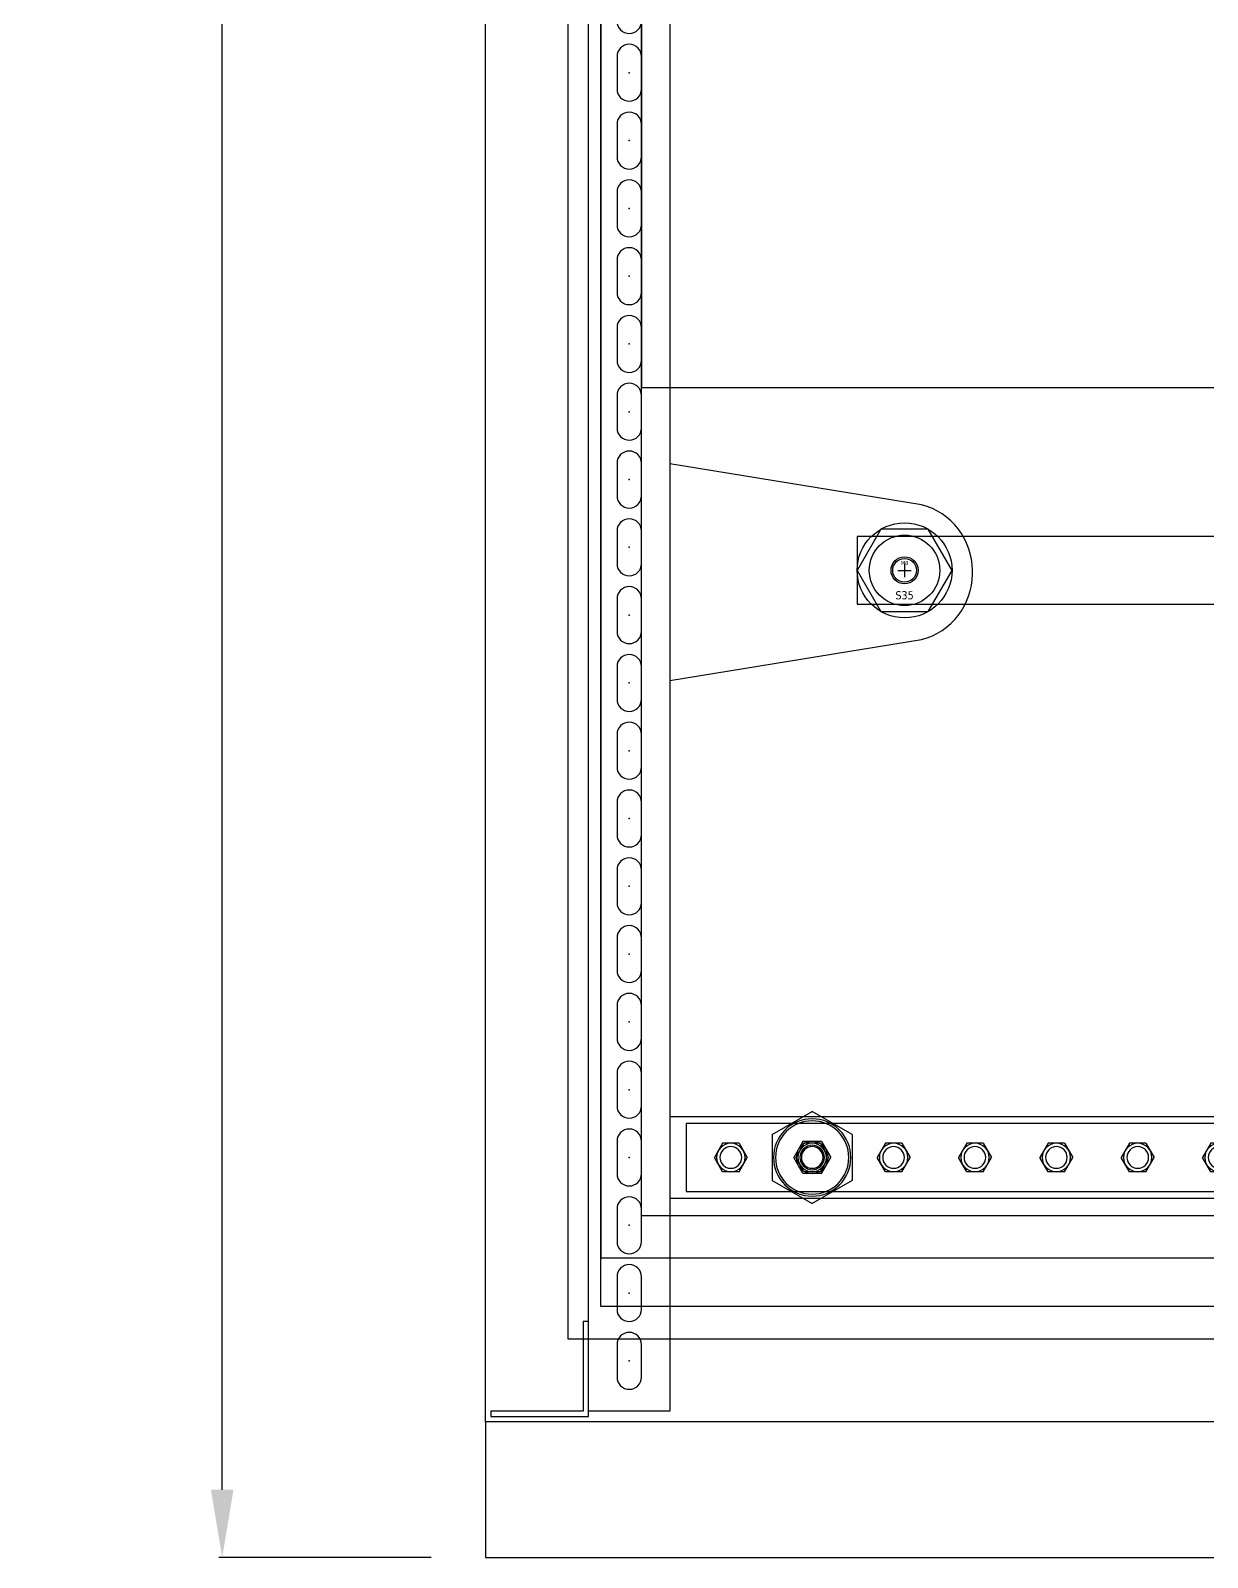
# Model space of a CAD drawing. Header units: millimetres. Extents: x 0 to 6268, y 0 to 4432.
# Drawn here: x 2870 to 3304, y 2523 to 3086 of the extents above; entities that cross this region are included whole.
import ezdxf

# ---------------------------------------------------------------- set-up
doc = ezdxf.new("R2010")
doc.units = ezdxf.units.MM
for name, color, linetype in [('@.0.DM. NÉT CHÍNH', 7, 'Continuous'), ('@.0.DM. NÉT CHÍNH @ 1', 7, 'Continuous'), ('@.DM. NÉT CHÍNH', 7, 'Continuous')]:
    doc.layers.add(name, color=color, linetype=linetype)
doc.styles.add('TEST KÍCH THƯỚC', font='arial.ttf', dxfattribs={"width": 0.8})
doc.dimstyles.new('Kích thước Duy Mạnh', dxfattribs={"dimtxt": 25, "dimasz": 25, "dimexe": 1.25, "dimexo": 20, "dimtad": 1, "dimdec": 0, "dimtxsty": 'TEST KÍCH THƯỚC', "dimcen": 2.5, "dimclrd": 8, "dimclre": 8, "dimclrt": 2, "dimazin": 3, "dimtfac": 1, "dimtdec": 0, "dimtix": 1, "dimtmove": 0, "dimatfit": 3, "dimtfillclr": 1})

# ---------------------------------------------------------------- blocks, each defined once
blk = doc.blocks.new('*U12864')
at = {"layer": '@.0.DM. NÉT CHÍNH', "color": 51}
blk.add_lwpolyline([(4.5, 6), (4.5, -6, -1), (-4.5, -6), (-4.5, 6, -1)], format="xyb", close=True, dxfattribs=at)
at = {"layer": '@.0.DM. NÉT CHÍNH', "color": 1}
blk.add_point((0, 0), dxfattribs=at)
blk = doc.blocks.new('*U12861')
at = {"layer": '@.0.DM. NÉT CHÍNH', "color": 0, "linetype": 'ByBlock', "lineweight": -2, "transparency": 16777216}
for p in [(0, 550), (0, 525), (0, 500), (0, 475), (0, 450), (0, 425), (0, 400), (0, 375), (0, 350), (0, 325), (0, 300), (0, 275), (0, 250), (0, 225), (0, 200), (0, 175), (0, 150), (0, 125), (0, 100), (0, 75), (0, 50)]:
    blk.add_blockref('*U12864', p, dxfattribs=at)
blk = doc.blocks.new('*D16')
at = {"layer": '@.0.DM. NÉT CHÍNH', "color": 8, "lineweight": -2, "transparency": 16777216}
for p, q in [((3017.36, 3873.32), (2939.07, 3873.32)), ((3017.36, 2523.38), (2939.07, 2523.38))]:
    blk.add_line(p, q, dxfattribs=at)
at = {"layer": '@.0.DM. NÉT CHÍNH', "lineweight": -2, "transparency": 16777216}
blk.add_line((2940.32, 2548.38), (2940.32, 3848.32), dxfattribs=at)
at = {"layer": '@.0.DM. NÉT CHÍNH', "transparency": 16777216}
for points in [[(2936.15, 3848.32), (2944.49, 3848.32), (2940.32, 3873.32)], [(2936.15, 2548.38), (2944.49, 2548.38), (2940.32, 2523.38)]]:
    blk.add_solid(points, dxfattribs=at)
at = {"layer": 'Defpoints', "color": 0, "transparency": 16777216}
for p in [(2940.32, 3873.32), (3037.36, 3873.32), (3037.36, 2523.38)]:
    blk.add_point(p, dxfattribs=at)
at = {"layer": '@.0.DM. NÉT CHÍNH', "color": 2, "transparency": 16777216, "insert": (2909.04, 3198.35), "char_height": 60, "attachment_point": 5, "rotation": 90, "style": 'TEST KÍCH THƯỚC'}
blk.add_mtext('1350', dxfattribs=at)
blk = doc.blocks.new('Hex Head Screw - 10 mm top')
at = {"color": 0, "linetype": 'Continuous'}
for p, q in [((-7.87, 4.55), (0, 9.09)), ((7.87, 4.55), (0, 9.09)), ((-7.87, -4.55), (-7.87, 4.55)), ((7.87, -4.55), (7.87, 4.55)), ((-7.87, -4.55), (0, -9.09)), ((7.87, -4.55), (0, -9.09))]:
    blk.add_line(p, q, dxfattribs=at)
blk.add_circle((0, 0), 7.87, dxfattribs=at)
blk = doc.blocks.new('Su 25')
at = {"color": 1, "linetype": 'Continuous'}
for p, q in [((-5.67, 9.82), (-11.34, 0)), ((-5.67, 9.82), (5.67, 9.82)), ((5.67, 9.82), (11.34, 0)), ((-5.67, -9.82), (-11.34, 0)), ((5.67, -9.82), (11.34, 0)), ((-5.67, -9.82), (5.67, -9.82))]:
    blk.add_line(p, q, dxfattribs=at)
at = {"color": 1}
for radius in [9.5, 9]:
    blk.add_circle((0, 0), radius, dxfattribs=at)
blk.add_circle((0, 0), 3)
at = {"xscale": 0.5, "yscale": 0.5, "zscale": 0.5}
blk.add_blockref('Hex Head Screw - 10 mm top', (0, 0), dxfattribs=at)
blk = doc.blocks.new('Nut')
blk.add_circle((0, 0), 3)
at = {"xscale": 0.5, "yscale": 0.5, "zscale": 0.5}
blk.add_blockref('Hex Head Screw - 10 mm top', (0, 0), dxfattribs=at)
blk = doc.blocks.new('*U12851')
blk.add_lwpolyline([(255.61, 12.5), (255.61, -12.5), (-15.63, -12.5), (-15.63, 12.5)], close=True)
at = {"rotation": 270}
for name, p, xscale, yscale, zscale in [('Su 25', (29.11, 0), 1.5, 1.5, 1.5), ('Su 25', (209.11, 0), 1.5, 1.5, 1.5), ('Nut', (-0.89, 0), 1.333333333333333, 1.333333333333333, 1.333333333333333), ('Nut', (29.11, 0), 1.333333333333333, 1.333333333333333, 1.333333333333333), ('Nut', (59.11, 0), 1.333333333333333, 1.333333333333333, 1.333333333333333), ('Nut', (89.11, 0), 1.333333333333333, 1.333333333333333, 1.333333333333333), ('Nut', (119.11, 0), 1.333333333333333, 1.333333333333333, 1.333333333333333), ('Nut', (149.11, 0), 1.333333333333333, 1.333333333333333, 1.333333333333333), ('Nut', (179.11, 0), 1.333333333333333, 1.333333333333333, 1.333333333333333), ('Nut', (209.11, 0), 1.333333333333333, 1.333333333333333, 1.333333333333333), ('Nut', (239.11, 0), 1.333333333333333, 1.333333333333333, 1.333333333333333)]:
    blk.add_blockref(name, p, dxfattribs=dict(at, xscale=xscale, yscale=yscale, zscale=zscale))
blk = doc.blocks.new('*U12852')
at = {"color": 252}
for p, q in [((0, 11.99), (0, 7.07)), ((-2.46, 9.53), (2.46, 9.53))]:
    blk.add_line(p, q, dxfattribs=at)
at = {"color": 1}
blk.add_lwpolyline([(-8.75, 24.68), (-17.5, 9.53), (-8.75, -5.63), (8.75, -5.63), (17.5, 9.53), (8.75, 24.68)], close=True, dxfattribs=at)
for radius in [17.5, 13, 4.37]:
    blk.add_circle((0, 9.53), radius, dxfattribs=at)
at = {"color": 1, "width": 30.0978, "attachment_point": 5}
for s, insert, char_height in [('{\\fTahoma|b0|i0|c0|p34;M8}', (0, 12.25), 1.5), ('{\\fTahoma|b0|i0|c0|p34;S35}', (0, 0.33), 3)]:
    blk.add_mtext(s, dxfattribs=dict(at, insert=insert, char_height=char_height))

msp = doc.modelspace()

# ---------------------------------------------------------------- linework, layer by layer
at = {"color": 4}
for points in [[(3094.86, 2954.88), (3674.36, 2954.88), (3674.36, 3119.88), (3094.86, 3119.88)], [(3105.36, 2655.88), (3669.36, 2655.88), (3669.36, 2685.88), (3105.36, 2685.88)]]:
    msp.add_lwpolyline(points, close=True, dxfattribs=at)
at = {"layer": '@.0.DM. NÉT CHÍNH', "color": 0}
for points in [[(3737.36, 2573.38), (3037.36, 2573.38), (3037.36, 3808.88), (3737.36, 3808.88)], [(3706.86, 2603.88), (3067.86, 2603.88), (3067.86, 3762.88), (3706.86, 3762.88)], [(3694.86, 2615.88), (3079.86, 2615.88), (3079.86, 3750.88), (3694.86, 3750.88)], [(3079.86, 2633.88), (3694.86, 2633.88), (3694.86, 3732.88), (3079.86, 3732.88)], [(3037.36, 2523.38), (3737.36, 2523.38), (3737.36, 2573.38), (3037.36, 2573.38)]]:
    msp.add_lwpolyline(points, close=True, dxfattribs=at)
at = {"layer": '@.0.DM. NÉT CHÍNH', "color": 8}
msp.add_lwpolyline([(3094.86, 3718.38), (3679.86, 3718.38), (3679.86, 2649.38), (3094.86, 2649.38)], close=True, dxfattribs=at)
at = {"layer": '@.0.DM. NÉT CHÍNH', "color": 2}
msp.add_lwpolyline([(3075.36, 3714.38), (3105.36, 3714.38), (3105.36, 2577.38), (3075.36, 2577.38)], close=True, dxfattribs=at)
at = {"layer": '@.0.DM. NÉT CHÍNH', "color": 1}
for points in [[(3600.36, 2874.88), (3600.36, 2899.88), (3174.36, 2899.88), (3174.36, 2874.88)], [(3073.36, 2577.38), (3039.36, 2577.38), (3039.36, 2575.38), (3075.36, 2575.38), (3075.36, 2610.38), (3073.36, 2610.38)]]:
    msp.add_lwpolyline(points, close=True, dxfattribs=at)
at = {"layer": '@.0.DM. NÉT CHÍNH', "color": 0}
msp.add_circle((3191.86, 2887.38), 5, dxfattribs=at)
at = {"layer": '@.DM. NÉT CHÍNH', "color": 252}
msp.add_lwpolyline([(3198.15, 2911.58), (3105.36, 2926.72), (3105.36, 2846.72), (3198.15, 2861.86, 0.341595), (3216.86, 2886.05), (3216.86, 2887.38, 0.341595)], format="xyb", close=True, dxfattribs=at)

# ---------------------------------------------------------------- block references
msp.add_blockref('*U12852', (3191.86, 2877.85))
at = {"xscale": -1}
msp.add_blockref('*U12851', (3366.92, 2670.88), dxfattribs=at)
at = {"layer": '@.0.DM. NÉT CHÍNH', "color": 0, "xscale": -1, "rotation": 180}
msp.add_blockref('*U12861', (3090.36, 3145.88), dxfattribs=at)

# ---------------------------------------------------------------- dimensions: what is measured, and where the dimension line sits
at = {"layer": '@.0.DM. NÉT CHÍNH @ 1', "color": 6}
dim = msp.add_linear_dim(base=(2940.32, 3873.32), p1=(3037.36, 2523.38), p2=(3037.36, 3873.32), angle=90, dimstyle='Kích thước Duy Mạnh', dxfattribs=at)
dim.commit()
dim.dimension.update_dxf_attribs({"geometry": '*D16', "text_midpoint": (2909.04, 3198.35)})

doc.saveas('drawing.dxf')
